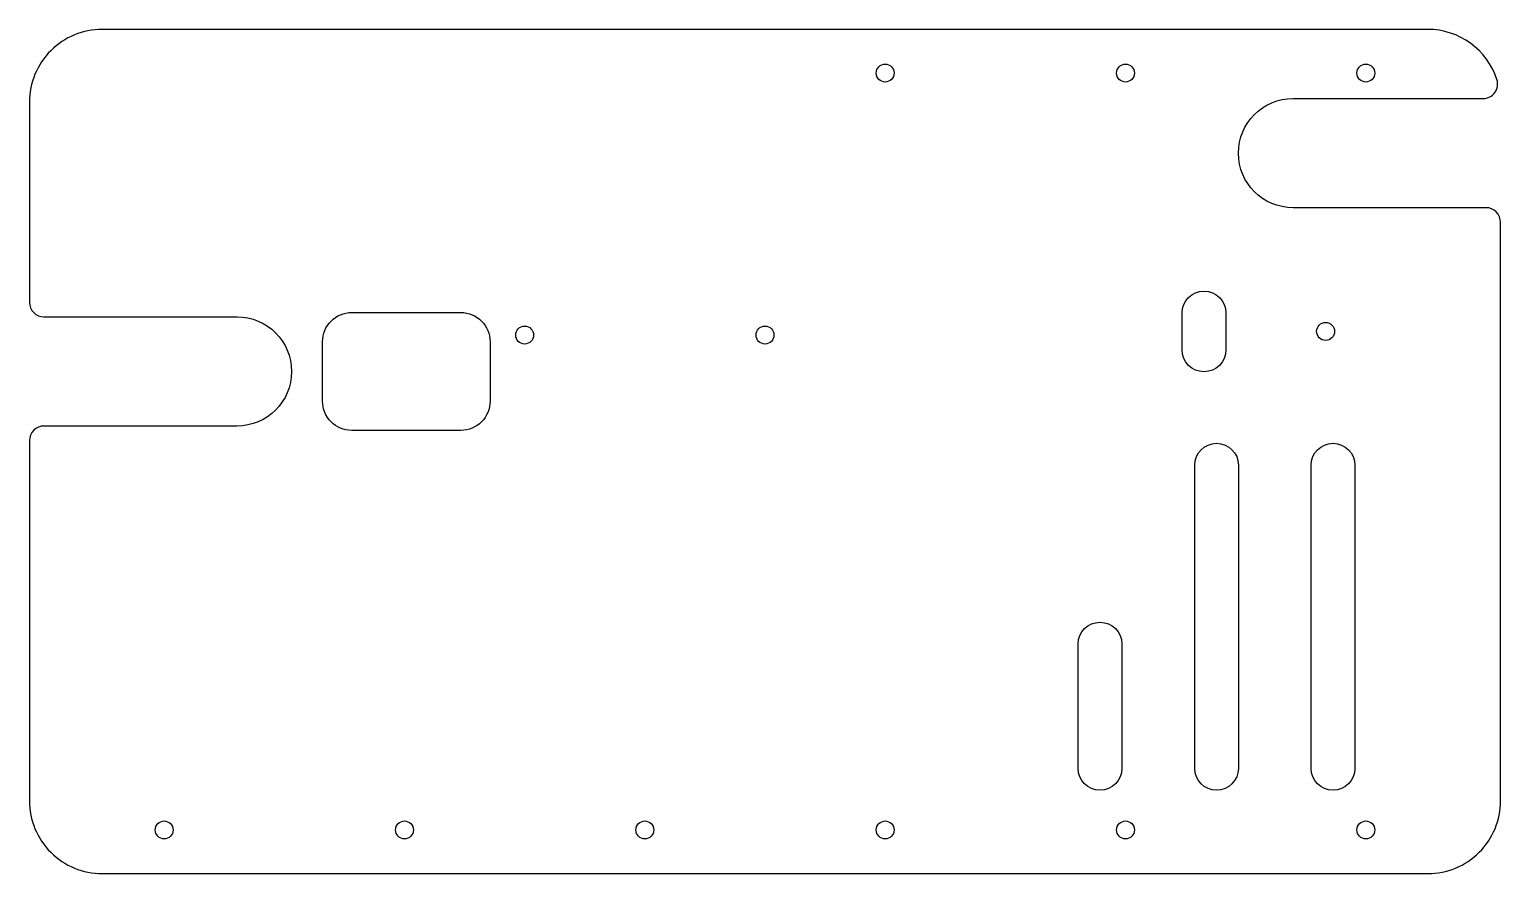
# Model space of a CAD drawing. Extents: x -101 to 101, y -58 to 58.
import ezdxf

# ---------------------------------------------------------------- set-up
doc = ezdxf.new("R2010")
doc.units = 0
doc.layers.get('0').update_dxf_attribs({"linetype": 'CONTINUOUS'})

msp = doc.modelspace()

# ---------------------------------------------------------------- linework, layer by layer
for points in [[(101, 31.5, 0.4142136), (99, 33.5), (72.5, 33.5, -1), (72.5, 48.5), (98.599, 48.5, 0.5106799), (100.499, 51.125, 0.3239072), (91, 58), (-91, 58, 0.4142136), (-101, 48), (-101, 20.5, 0.4142136), (-99, 18.5), (-72.5, 18.5, -1), (-72.5, 3.5), (-99, 3.5, 0.4142136), (-101, 1.5), (-101, -48, 0.4142136), (-91, -58), (91, -58, 0.4142136), (101, -48)], [(57.27, 13.96), (57.27, 19.04, -1), (63.27, 19.04), (63.27, 13.96, -1)], [(-56.75, 2.9, -0.4142136), (-60.75, 6.9), (-60.75, 15.1, -0.4142136), (-56.75, 19.1), (-41.75, 19.1, -0.4142136), (-37.75, 15.1), (-37.75, 6.9, -0.4142136), (-41.75, 2.9)], [(65, -1.875), (65, -43.54, -1), (59, -43.54), (59, -1.875, -1)], [(81, -1.875), (81, -43.54, -1), (75, -43.54), (75, -1.875, -1)], [(49, -43.54, -1), (43, -43.54), (43, -26.46, -1), (49, -26.46)]]:
    msp.add_lwpolyline(points, format="xyb", close=True)
for centre in [(16.5, 52), (49.5, 52), (82.5, 52), (-33, 16), (0, 16), (76.975, 16.5), (-82.5, -52), (-49.5, -52), (-16.5, -52), (16.5, -52), (49.5, -52), (82.5, -52)]:
    msp.add_circle(centre, 1.23)

doc.saveas('drawing.dxf')
